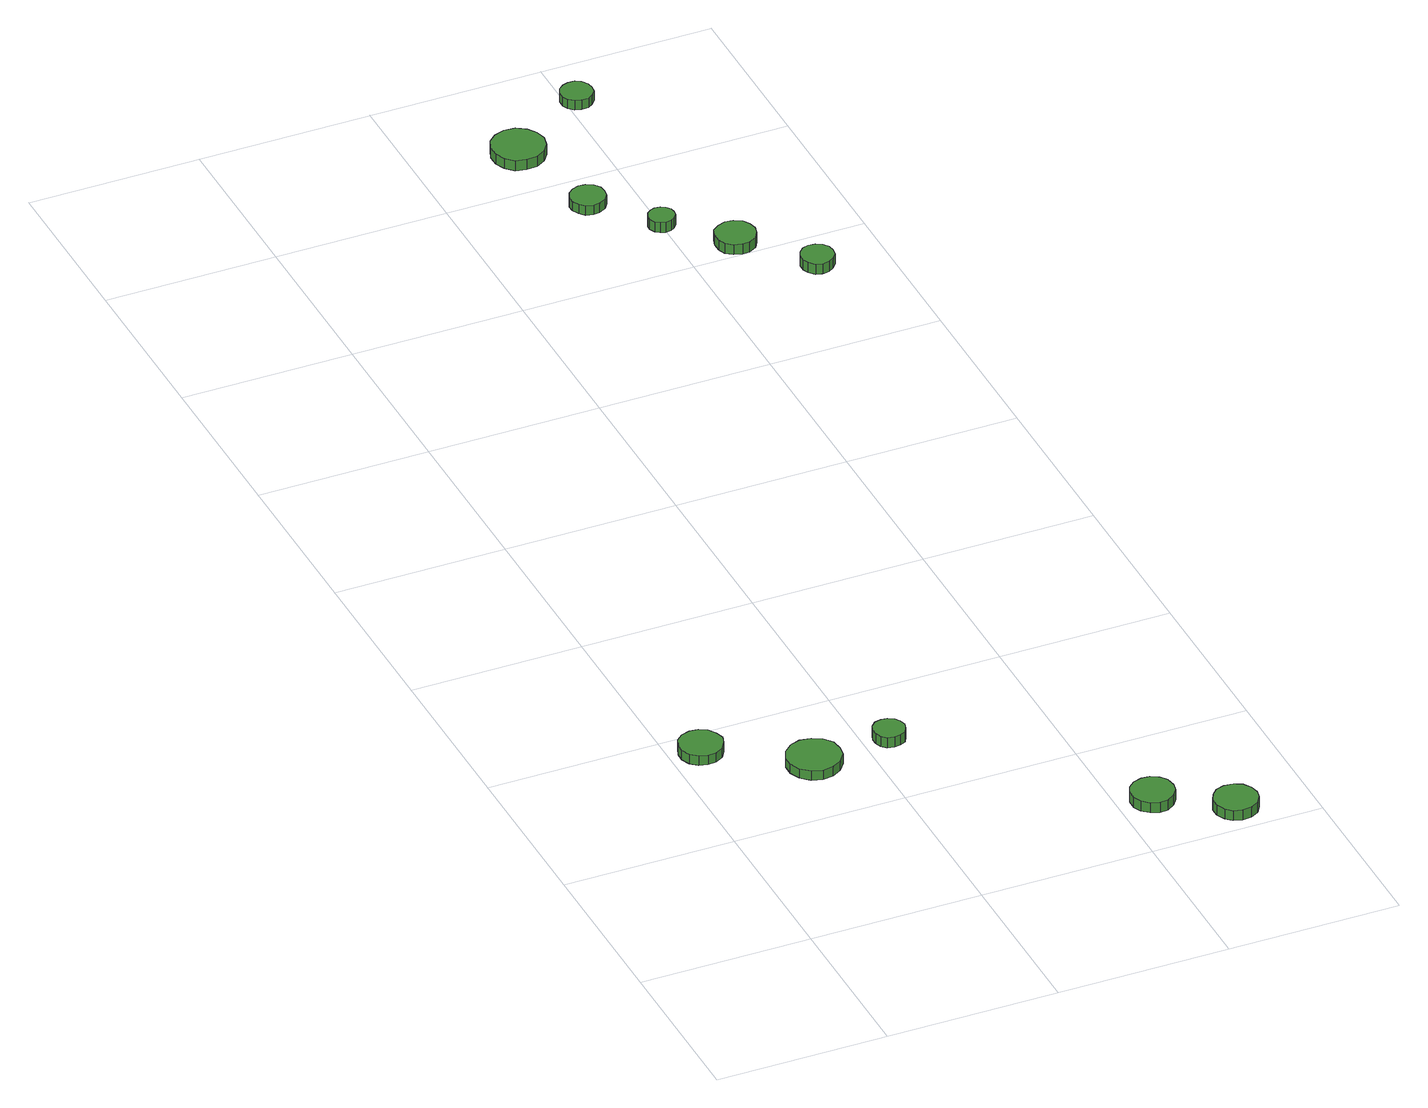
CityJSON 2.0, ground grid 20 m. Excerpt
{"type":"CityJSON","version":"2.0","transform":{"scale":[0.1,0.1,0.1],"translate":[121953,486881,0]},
"CityObjects":{
"tree1":{"type":"SolitaryVegetationObject","attributes":{"function":"something"},"geometry":[{"type":"MultiSurface","lod":"1","boundaries":[[[0,1,2,3,4,5,6,7,8,9,10,11,12,13,14]],[[15,16,17,18,19,20,21,22,23,24,25,26,27,28,29]],[[0,29,28,1]],[[1,28,27,2]],[[2,27,26,3]],[[3,26,25,4]],[[4,25,24,5]],[[5,24,23,6]],[[6,23,22,7]],[[7,22,21,8]],[[8,21,20,9]],[[9,20,19,10]],[[10,19,18,11]],[[11,18,17,12]],[[12,17,16,13]],[[13,16,15,14]],[[14,15,29,0]]]}]},
"tree2":{"type":"SolitaryVegetationObject","attributes":{"function":"something"},"geometry":[{"type":"MultiSurface","lod":"1","boundaries":[[[30,31,32,33,34,35,36,37,38,39,40,41,42,43,44]],[[45,46,47,48,49,50,51,52,53,54,55,56,57,58,59]],[[30,59,58,31]],[[31,58,57,32]],[[32,57,56,33]],[[33,56,55,34]],[[34,55,54,35]],[[35,54,53,36]],[[36,53,52,37]],[[37,52,51,38]],[[38,51,50,39]],[[39,50,49,40]],[[40,49,48,41]],[[41,48,47,42]],[[42,47,46,43]],[[43,46,45,44]],[[44,45,59,30]]]}]},
"tree3":{"type":"SolitaryVegetationObject","attributes":{"function":"something"},"geometry":[{"type":"MultiSurface","lod":"1","boundaries":[[[60,61,62,63,64,65,66,67,68,69,70,71,72,73,74]],[[75,76,77,78,79,80,81,82,83,84,85,86,87,88,89]],[[60,89,88,61]],[[61,88,87,62]],[[62,87,86,63]],[[63,86,85,64]],[[64,85,84,65]],[[65,84,83,66]],[[66,83,82,67]],[[67,82,81,68]],[[68,81,80,69]],[[69,80,79,70]],[[70,79,78,71]],[[71,78,77,72]],[[72,77,76,73]],[[73,76,75,74]],[[74,75,89,60]]]}]},
"tree4":{"type":"SolitaryVegetationObject","attributes":{"function":"something"},"geometry":[{"type":"MultiSurface","lod":"1","boundaries":[[[90,91,92,93,94,95,96,97,98,99,100,101,102,103,104]],[[105,106,107,108,109,110,111,112,113,114,115,116,117,118,119]],[[90,119,118,91]],[[91,118,117,92]],[[92,117,116,93]],[[93,116,115,94]],[[94,115,114,95]],[[95,114,113,96]],[[96,113,112,97]],[[97,112,111,98]],[[98,111,110,99]],[[99,110,109,100]],[[100,109,108,101]],[[101,108,107,102]],[[102,107,106,103]],[[103,106,105,104]],[[104,105,119,90]]]}]},
"tree5":{"type":"SolitaryVegetationObject","attributes":{"function":"something"},"geometry":[{"type":"MultiSurface","lod":"1","boundaries":[[[120,121,122,123,124,125,126,127,128,129,130,131,132,133,134]],[[135,136,137,138,139,140,141,142,143,144,145,146,147,148,149]],[[120,149,148,121]],[[121,148,147,122]],[[122,147,146,123]],[[123,146,145,124]],[[124,145,144,125]],[[125,144,143,126]],[[126,143,142,127]],[[127,142,141,128]],[[128,141,140,129]],[[129,140,139,130]],[[130,139,138,131]],[[131,138,137,132]],[[132,137,136,133]],[[133,136,135,134]],[[134,135,149,120]]]}]},
"tree6":{"type":"SolitaryVegetationObject","attributes":{"function":"something"},"geometry":[{"type":"MultiSurface","lod":"1","boundaries":[[[150,151,152,153,154,155,156,157,158,159,160,161,162,163,164]],[[165,166,167,168,169,170,171,172,173,174,175,176,177,178,179]],[[150,179,178,151]],[[151,178,177,152]],[[152,177,176,153]],[[153,176,175,154]],[[154,175,174,155]],[[155,174,173,156]],[[156,173,172,157]],[[157,172,171,158]],[[158,171,170,159]],[[159,170,169,160]],[[160,169,168,161]],[[161,168,167,162]],[[162,167,166,163]],[[163,166,165,164]],[[164,165,179,150]]]}]},
"tree7":{"type":"SolitaryVegetationObject","attributes":{"function":"something"},"geometry":[{"type":"MultiSurface","lod":"1","boundaries":[[[180,181,182,183,184,185,186,187,188,189,190,191,192,193,194]],[[195,196,197,198,199,200,201,202,203,204,205,206,207,208,209]],[[180,209,208,181]],[[181,208,207,182]],[[182,207,206,183]],[[183,206,205,184]],[[184,205,204,185]],[[185,204,203,186]],[[186,203,202,187]],[[187,202,201,188]],[[188,201,200,189]],[[189,200,199,190]],[[190,199,198,191]],[[191,198,197,192]],[[192,197,196,193]],[[193,196,195,194]],[[194,195,209,180]]]}]},
"tree8":{"type":"SolitaryVegetationObject","attributes":{"function":"something"},"geometry":[{"type":"MultiSurface","lod":"1","boundaries":[[[210,211,212,213,214,215,216,217,218,219,220,221,222,223,224]],[[225,226,227,228,229,230,231,232,233,234,235,236,237,238,239]],[[210,239,238,211]],[[211,238,237,212]],[[212,237,236,213]],[[213,236,235,214]],[[214,235,234,215]],[[215,234,233,216]],[[216,233,232,217]],[[217,232,231,218]],[[218,231,230,219]],[[219,230,229,220]],[[220,229,228,221]],[[221,228,227,222]],[[222,227,226,223]],[[223,226,225,224]],[[224,225,239,210]]]}]},
"tree9":{"type":"SolitaryVegetationObject","attributes":{"function":"something"},"geometry":[{"type":"MultiSurface","lod":"1","boundaries":[[[240,241,242,243,244,245,246,247,248,249,250,251,252,253,254]],[[255,256,257,258,259,260,261,262,263,264,265,266,267,268,269]],[[240,269,268,241]],[[241,268,267,242]],[[242,267,266,243]],[[243,266,265,244]],[[244,265,264,245]],[[245,264,263,246]],[[246,263,262,247]],[[247,262,261,248]],[[248,261,260,249]],[[249,260,259,250]],[[250,259,258,251]],[[251,258,257,252]],[[252,257,256,253]],[[253,256,255,254]],[[254,255,269,240]]]}]},
"tree10":{"type":"SolitaryVegetationObject","attributes":{"function":"something"},"geometry":[{"type":"MultiSurface","lod":"1","boundaries":[[[270,271,272,273,274,275,276,277,278,279,280,281,282,283,284]],[[285,286,287,288,289,290,291,292,293,294,295,296,297,298,299]],[[270,299,298,271]],[[271,298,297,272]],[[272,297,296,273]],[[273,296,295,274]],[[274,295,294,275]],[[275,294,293,276]],[[276,293,292,277]],[[277,292,291,278]],[[278,291,290,279]],[[279,290,289,280]],[[280,289,288,281]],[[281,288,287,282]],[[282,287,286,283]],[[283,286,285,284]],[[284,285,299,270]]]}]},
"tree11":{"type":"SolitaryVegetationObject","attributes":{"function":"something"},"geometry":[{"type":"MultiSurface","lod":"1","boundaries":[[[300,301,302,303,304,305,306,307,308,309,310,311,312,313,314]],[[315,316,317,318,319,320,321,322,323,324,325,326,327,328,329]],[[300,329,328,301]],[[301,328,327,302]],[[302,327,326,303]],[[303,326,325,304]],[[304,325,324,305]],[[305,324,323,306]],[[306,323,322,307]],[[307,322,321,308]],[[308,321,320,309]],[[309,320,319,310]],[[310,319,318,311]],[[311,318,317,312]],[[312,317,316,313]],[[313,316,315,314]],[[314,315,329,300]]]}]}
},
"vertices":[
[56,356,22],[53,366,22],[47,375,22],[38,380,22],[28,381,22],[18,378,22],[10,371,22],[6,361,22],[6,351,22],[10,341,22],[18,334,22],[28,331,22],[38,332,22],[47,337,22],[53,346,22],[53,346,10],[47,337,10],[38,332,10],[28,331,10],[18,334,10],[10,341,10],[6,351,10],[6,361,10],[10,371,10],[18,378,10],[28,381,10],[38,380,10],[47,375,10],[53,366,10],[56,356,10],
[162,285,23],[160,298,23],[152,308,23],[141,314,23],[128,316,23],[116,312,23],[106,303,23],[101,291,23],[101,279,23],[106,267,23],[116,258,23],[128,254,23],[141,256,23],[152,262,23],[160,273,23],[160,273,11],[152,262,11],[141,256,11],[128,254,11],[116,258,11],[106,267,11],[101,279,11],[101,291,11],[106,303,11],[116,312,11],[128,316,11],[141,314,11],[152,308,11],[160,298,11],[162,285,11],
[244,299,22],[242,306,22],[238,312,22],[231,316,22],[224,317,22],[216,315,22],[211,310,22],[208,303,22],[208,295,22],[211,288,22],[216,283,22],[224,281,22],[231,282,22],[238,285,22],[242,292,22],[242,292,9],[238,285,9],[231,282,9],[224,281,9],[216,283,9],[211,288,9],[208,295,9],[208,303,9],[211,310,9],[216,315,9],[224,317,9],[231,316,9],[238,312,9],[242,306,9],[244,299,9],
[460,78,22],[458,89,22],[452,97,22],[443,102,22],[433,103,22],[423,100,22],[415,93,22],[411,84,22],[411,73,22],[415,64,22],[423,57,22],[433,53,22],[443,54,22],[452,60,22],[458,68,22],[458,68,9],[452,60,9],[443,54,9],[433,53,9],[423,57,9],[415,64,9],[411,73,9],[411,84,9],[415,93,9],[423,100,9],[433,103,9],[443,102,9],[452,97,9],[458,89,9],[460,78,9],
[536,29,22],[534,39,22],[528,48,22],[519,53,22],[508,54,22],[498,51,22],[491,44,22],[486,34,22],[486,24,22],[491,14,22],[498,7,22],[508,4,22],[519,5,22],[528,10,22],[534,19,22],[534,19,9],[528,10,9],[519,5,9],[508,4,9],[498,7,9],[491,14,9],[486,24,9],[486,34,9],[491,44,9],[498,51,9],[508,54,9],[519,53,9],[528,48,9],[534,39,9],[536,29,9],
[364,1352,14],[363,1360,14],[358,1367,14],[350,1371,14],[342,1372,14],[334,1369,14],[328,1364,14],[324,1356,14],[324,1348,14],[328,1340,14],[334,1334,14],[342,1332,14],[350,1333,14],[358,1337,14],[363,1344,14],[363,1344,2],[358,1337,2],[350,1333,2],[342,1332,2],[334,1334,2],[328,1340,2],[324,1348,2],[324,1356,2],[328,1364,2],[334,1369,2],[342,1372,2],[350,1371,2],[358,1367,2],[363,1360,2],[364,1352,2],
[345,1468,15],[342,1480,15],[335,1490,15],[324,1497,15],[311,1498,15],[299,1494,15],[290,1486,15],[285,1474,15],[285,1461,15],[290,1450,15],[299,1441,15],[311,1438,15],[324,1439,15],[335,1445,15],[342,1455,15],[342,1455,2],[335,1445,2],[324,1439,2],[311,1438,2],[299,1441,2],[290,1450,2],[285,1461,2],[285,1474,2],[290,1486,2],[299,1494,2],[311,1498,2],[324,1497,2],[335,1490,2],[342,1480,2],[345,1468,2],
[416,1286,14],[415,1292,14],[411,1297,14],[406,1300,14],[399,1301,14],[394,1299,14],[389,1295,14],[386,1289,14],[386,1283,14],[389,1277,14],[394,1273,14],[399,1271,14],[406,1272,14],[411,1275,14],[415,1280,14],[415,1280,1],[411,1275,1],[406,1272,1],[399,1271,1],[394,1273,1],[389,1277,1],[386,1283,1],[386,1289,1],[389,1295,1],[394,1299,1],[399,1301,1],[406,1300,1],[411,1297,1],[415,1292,1],[416,1286,1],
[482,1222,15],[480,1231,15],[475,1239,15],[466,1244,15],[457,1245,15],[448,1242,15],[440,1236,15],[437,1227,15],[437,1217,15],[440,1208,15],[448,1202,15],[457,1199,15],[466,1200,15],[475,1205,15],[480,1213,15],[480,1213,2],[475,1205,2],[466,1200,2],[457,1199,2],[448,1202,2],[440,1208,2],[437,1217,2],[437,1227,2],[440,1236,2],[448,1242,2],[457,1245,2],[466,1244,2],[475,1239,2],[480,1231,2],[482,1222,2],
[540,1147,17],[539,1155,17],[534,1161,17],[527,1165,17],[519,1166,17],[512,1164,17],[506,1158,17],[503,1151,17],[503,1143,17],[506,1136,17],[512,1130,17],[519,1128,17],[527,1129,17],[534,1133,17],[539,1139,17],[539,1139,4],[534,1133,4],[527,1129,4],[519,1128,4],[512,1130,4],[506,1136,4],[503,1143,4],[503,1151,4],[506,1158,4],[512,1164,4],[519,1166,4],[527,1165,4],[534,1161,4],[539,1155,4],[540,1147,4],
[431,1535,14],[430,1542,14],[425,1549,14],[419,1553,14],[411,1553,14],[404,1551,14],[398,1546,14],[395,1539,14],[395,1531,14],[398,1524,14],[404,1519,14],[411,1517,14],[419,1517,14],[425,1521,14],[430,1527,14],[430,1527,2],[425,1521,2],[419,1517,2],[411,1517,2],[404,1519,2],[398,1524,2],[395,1531,2],[395,1539,2],[398,1546,2],[404,1551,2],[411,1553,2],[419,1553,2],[425,1549,2],[430,1542,2],[431,1535,2]
]}
